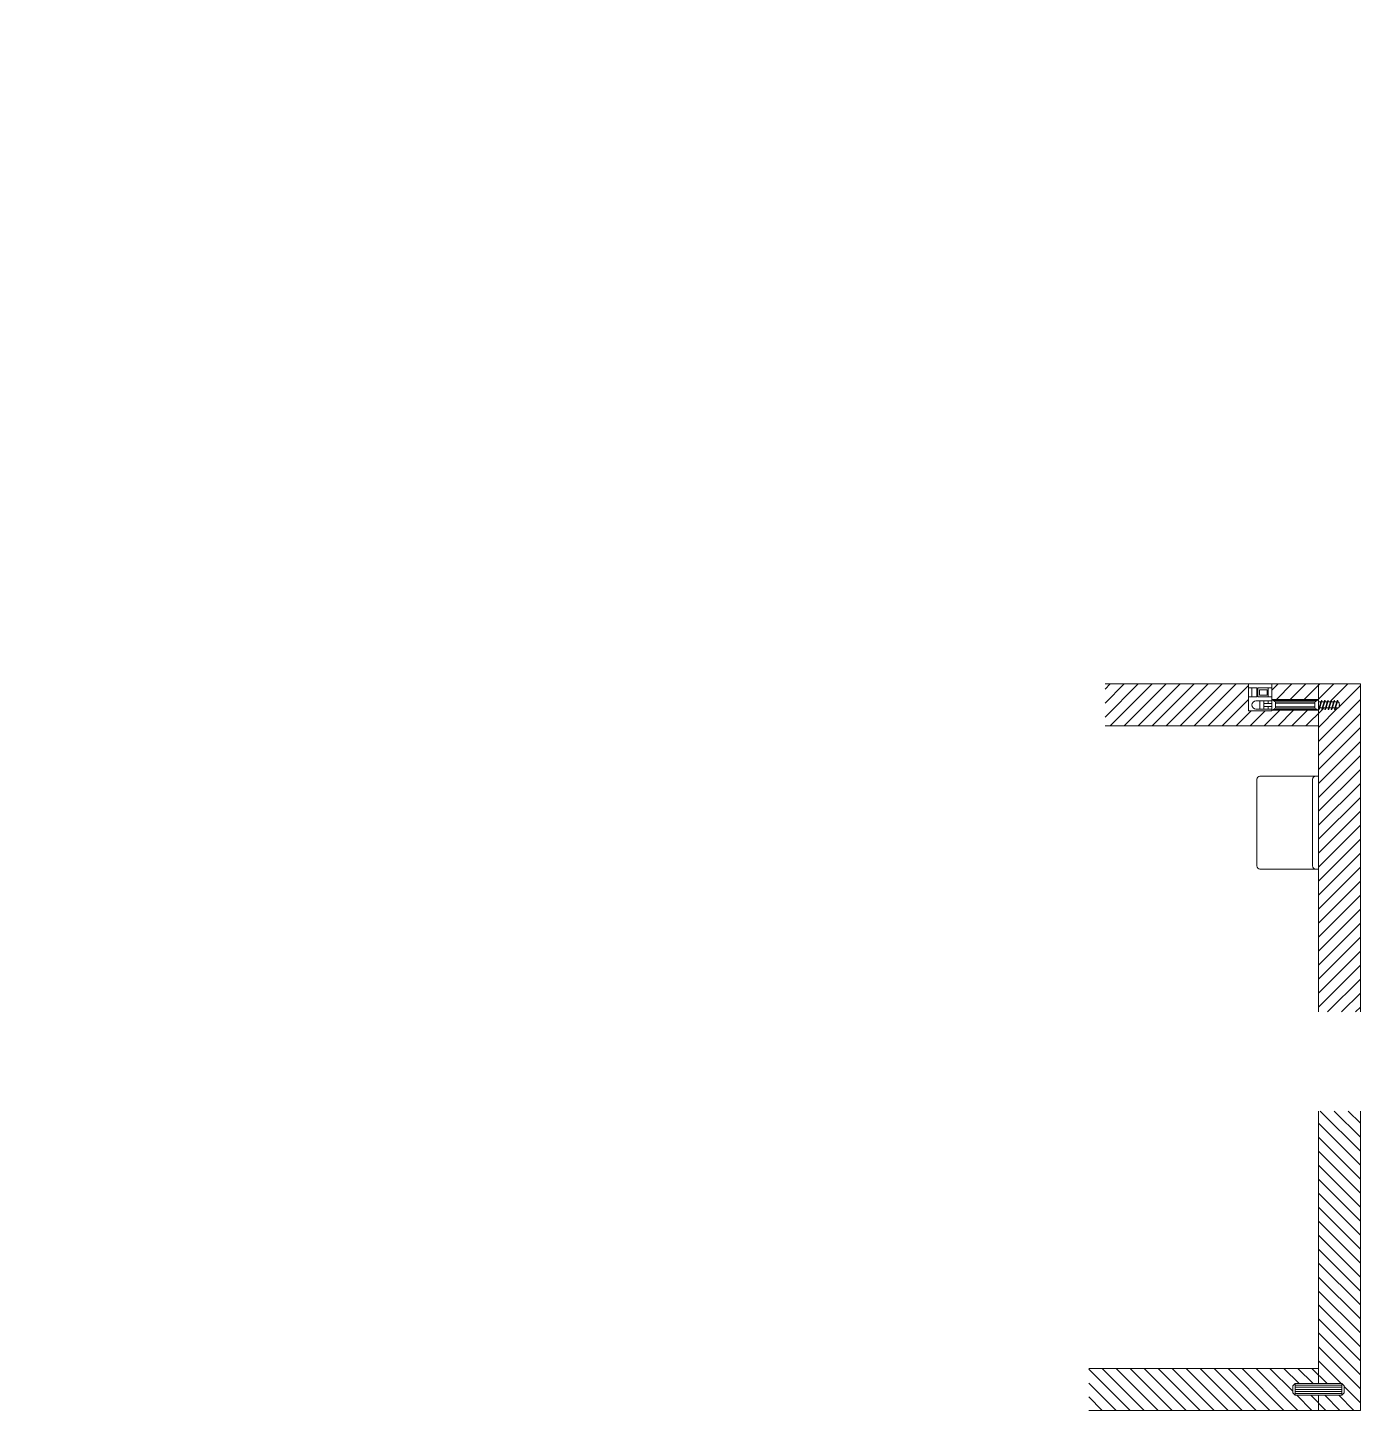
# Model space of a CAD drawing. Header units: centimetres. Extents: x -2268 to 3762, y -1681 to 1458.
# Drawn here: x 1119.2 to 1176.4, y -1370.4 to -1311 of the extents above; entities that cross this region are included whole.
import ezdxf

# ---------------------------------------------------------------- set-up
doc = ezdxf.new("R2010")
doc.units = ezdxf.units.CM
for name, color, linetype, lineweight in [('0_Num_Penna__5', 5, 'Continuous', 18), ('0_Num_Penna__6', 6, 'Continuous', 18), ('A-FURN_Num_Penna__252_Num_Penna__252_Num_Penna__3_Num_Penna__252_Num_Penna__252_Num_Penna__252_Num_Penna__252_Num_Penna__252_Num_Penna__252_Num_Penna__252_Num_Penna__252_Num_Penna__252_Num_Penna__252_Num_Penna__252_Num_Penna__5', 5, 'Continuous', 18), ('A-FURN_Num_Penna__252_Num_Penna__252_Num_Penna__3_Num_Penna__252_Num_Penna__252_Num_Penna__252_Num_Penna__252_Num_Penna__252_Num_Penna__252_Num_Penna__252_Num_Penna__252_Num_Penna__252_Num_Penna__252_Num_Penna__252_Num_Penna__6', 6, 'Continuous', 18), ('A-SECT-PATT_Num_Penna__6_Num_Penna__6_Num_Penna__6_Num_Penna__6_Num_Penna__6_Num_Penna__6_Num_Penna__6_Num_Penna__6_Num_Penna__6_Num_Penna__6_Num_Penna__6_Num_Penna__6_Num_Penna__6_Num_Penna__6', 6, 'Continuous', 18), ('INFO_Num_Penna__2_Num_Penna__2_Num_Penna__2_Num_Penna__2_Num_Penna__5', 5, 'Continuous', 18), ('PDF16_Geometry_Num_Penna__6_Num_Penna__6_Num_Penna__6_Num_Penna__6_Num_Penna__6_Num_Penna__6_Num_Penna__6_Num_Penna__6_Num_Penna__6_Num_Penna__6_Num_Penna__6_Num_Penna__6_Num_Penna__6_Num_Penna__6', 6, 'Continuous', 18), ('PDF2_Geometry_Num_Penna__7_Num_Penna__7_Num_Penna__7_Num_Penna__7_Num_Penna__7_Num_Penna__7_Num_Penna__7_Num_Penna__5', 5, 'Continuous', 18), ('PDF2_Geometry_Num_Penna__7_Num_Penna__7_Num_Penna__7_Num_Penna__7_Num_Penna__7_Num_Penna__7_Num_Penna__7_Num_Penna__6', 6, 'Continuous', 18), ('VITE_Num_Penna__5', 5, 'Continuous', 18), ('VITE_Num_Penna__6', 6, 'Continuous', 18)]:
    doc.layers.add(name, color=color, linetype=linetype, lineweight=lineweight)

msp = doc.modelspace()

# ---------------------------------------------------------------- hatches: boundary and pattern name
at = {"layer": '0_Num_Penna__5', "ltscale": 0.5}
h = msp.add_hatch(dxfattribs=at)
h.set_pattern_fill('JIS_WOOD', color=254, scale=0.6, angle=90)
h.set_pattern_definition([(135, (1694.7925, 209.7318), (-0.3, -0.3), [])])
h.paths.add_polyline_path([(1176.3598, -1357.5092), (1174.5598, -1357.5092), (1174.5598, -1369.2069), (1175.5598, -1369.2069), (1175.6598, -1369.3069), (1175.6598, -1369.6069), (1175.5598, -1369.7069), (1174.5598, -1369.7069), (1174.5598, -1370.3569), (1176.3598, -1370.3569)])
h.paths.add_polyline_path([(1164.7085, -1368.5569), (1164.7085, -1370.3569), (1174.5598, -1370.3569), (1174.5598, -1369.7069), (1173.5598, -1369.7069), (1173.4598, -1369.6069), (1173.4598, -1369.3069), (1173.5598, -1369.2069), (1174.5598, -1369.2069), (1174.5598, -1368.5569)])
h.paths.add_polyline_path([(1119.2598, -1311.1069), (1119.2598, -1311.0069), (1119.1598, -1311.0069)])
h.paths.add_polyline_path([(1173.4598, -1311.0069), (1173.4598, -1311.1069), (1173.5598, -1311.0069)])
h.paths.add_polyline_path([(1119.1598, -1311.5069), (1119.2598, -1311.5069), (1119.2598, -1311.4069)])
h.paths.add_polyline_path([(1173.4598, -1311.5069), (1173.5598, -1311.5069), (1173.4598, -1311.4069)])
h = msp.add_hatch(dxfattribs=at)
h.set_pattern_fill('JIS_WOOD', color=254, scale=0.6)
h.set_pattern_definition([(45, (0, 105.1951), (-0.3, 0.3), [])])
h.paths.add_polyline_path([(1171.5598, -1339.1791), (1165.4055, -1339.1791), (1165.4055, -1340.9791), (1174.5598, -1340.9791), (1174.5598, -1340.3077), (1172.5598, -1340.3077), (1172.5598, -1340.3364), (1171.5598, -1340.3364)])
h.paths.add_polyline_path([(1174.5598, -1339.1791), (1172.5598, -1339.1791), (1172.5598, -1339.8505), (1174.5598, -1339.8505)], flags=17)
h.paths.add_polyline_path([(1176.3598, -1339.1791), (1174.5598, -1339.1791), (1174.5598, -1339.8825), (1174.5598, -1339.9489), (1174.671, -1339.9489), (1174.6916, -1339.8825, -0.1988859), (1174.7138, -1339.901), (1174.699, -1339.9489), (1174.8063, -1339.9489), (1174.8269, -1339.8825, -0.1990067), (1174.8491, -1339.901), (1174.8343, -1339.9489), (1174.9416, -1339.9489), (1174.9621, -1339.8825, -0.1988875), (1174.9844, -1339.901), (1174.9696, -1339.9489), (1175.0769, -1339.9489), (1175.0974, -1339.8825, -0.1989434), (1175.1197, -1339.901), (1175.1049, -1339.9489), (1175.2122, -1339.9489), (1175.2327, -1339.8825, -0.1988859), (1175.255, -1339.901), (1175.2401, -1339.9489), (1175.3475, -1339.9489), (1175.368, -1339.8825, -0.1990067), (1175.3902, -1339.901), (1175.3754, -1339.9489), (1175.4143, -1339.9489, -0.1438316), (1175.446, -1339.9946, -0.162888), (1175.446, -1340.1636, -0.1163075), (1175.4222, -1340.2024, -0.2006468), (1175.4052, -1340.2096), (1175.2948, -1340.2096), (1175.2751, -1340.2732, -0.1987158), (1175.2462, -1340.2758), (1175.2668, -1340.2096), (1175.1595, -1340.2096), (1175.1398, -1340.2732, -0.1992809), (1175.1109, -1340.2758), (1175.1315, -1340.2096), (1175.0242, -1340.2096), (1175.0045, -1340.2732, -0.1983308), (1174.9757, -1340.2759), (1174.9962, -1340.2096), (1174.8889, -1340.2096), (1174.8692, -1340.2732, -0.1996276), (1174.8404, -1340.2758), (1174.8609, -1340.2096), (1174.7537, -1340.2096), (1174.734, -1340.2732, -0.1987158), (1174.7051, -1340.2758), (1174.7256, -1340.2096), (1174.6184, -1340.2096), (1174.5987, -1340.2732, -0.277192), (1174.5598, -1340.271), (1174.5598, -1340.3077), (1174.5598, -1353.2511), (1176.3598, -1353.2511)])

# ---------------------------------------------------------------- linework, layer by layer
at = {"layer": '0_Num_Penna__5', "color": 6, "ltscale": 0.5}
msp.add_line((1172.5598, -1340.3077), (1172.5598, -1340.3364), dxfattribs=at)
at = {"layer": '0_Num_Penna__6', "color": 6, "linetype": 'Continuous', "lineweight": 18}
for p, q in [((1171.5598, -1340.3364), (1171.5598, -1339.1791)), ((1172.5598, -1339.8505), (1172.5598, -1339.1791)), ((1174.5598, -1339.8505), (1172.5598, -1339.8505)), ((1172.5598, -1340.3364), (1171.5598, -1340.3364)), ((1173.5598, -1369.2069), (1173.4598, -1369.3069)), ((1173.4598, -1369.6069), (1173.4598, -1369.3069)), ((1173.5598, -1369.7069), (1173.4598, -1369.6069)), ((1175.5598, -1369.2069), (1175.6598, -1369.3069)), ((1175.5598, -1369.7069), (1175.6598, -1369.6069)), ((1175.6598, -1369.6069), (1175.6598, -1369.3069))]:
    msp.add_line(p, q, dxfattribs=at)
at = {"layer": 'A-FURN_Num_Penna__252_Num_Penna__252_Num_Penna__3_Num_Penna__252_Num_Penna__252_Num_Penna__252_Num_Penna__252_Num_Penna__252_Num_Penna__252_Num_Penna__252_Num_Penna__252_Num_Penna__252_Num_Penna__252_Num_Penna__252_Num_Penna__5', "color": 5, "linetype": 'Continuous', "lineweight": 18}
for p, q in [((1172.7167, -1339.9458), (1172.7167, -1340.2127)), ((1174.4029, -1339.9458), (1174.4029, -1340.2127)), ((1174.5903, -1340.2096), (1174.671, -1339.9489)), ((1174.699, -1339.9489), (1174.6184, -1340.2096)), ((1174.7256, -1340.2096), (1174.8063, -1339.9489)), ((1174.8343, -1339.9489), (1174.7537, -1340.2096)), ((1174.8609, -1340.2096), (1174.9416, -1339.9489)), ((1174.9696, -1339.9489), (1174.8889, -1340.2096)), ((1174.9962, -1340.2096), (1175.0769, -1339.9489)), ((1175.1049, -1339.9489), (1175.0242, -1340.2096)), ((1175.1315, -1340.2096), (1175.2122, -1339.9489)), ((1175.2401, -1339.9489), (1175.1595, -1340.2096)), ((1175.2668, -1340.2096), (1175.3475, -1339.9489)), ((1175.3754, -1339.9489), (1175.2948, -1340.2096))]:
    msp.add_line(p, q, dxfattribs=at)
at = {"layer": 'A-FURN_Num_Penna__252_Num_Penna__252_Num_Penna__3_Num_Penna__252_Num_Penna__252_Num_Penna__252_Num_Penna__252_Num_Penna__252_Num_Penna__252_Num_Penna__252_Num_Penna__252_Num_Penna__252_Num_Penna__252_Num_Penna__252_Num_Penna__6', "color": 6, "linetype": 'Continuous', "lineweight": 18}
for p, q in [((1174.671, -1339.9489), (1174.6916, -1339.8825)), ((1174.7138, -1339.901), (1174.699, -1339.9489)), ((1174.8063, -1339.9489), (1174.8269, -1339.8825)), ((1174.8491, -1339.901), (1174.8343, -1339.9489)), ((1174.9416, -1339.9489), (1174.9621, -1339.8825)), ((1174.9844, -1339.901), (1174.9696, -1339.9489)), ((1175.0769, -1339.9489), (1175.0974, -1339.8825)), ((1175.1197, -1339.901), (1175.1049, -1339.9489)), ((1175.2122, -1339.9489), (1175.2327, -1339.8825)), ((1175.255, -1339.901), (1175.2401, -1339.9489)), ((1175.3475, -1339.9489), (1175.368, -1339.8825)), ((1175.3902, -1339.901), (1175.3754, -1339.9489)), ((1174.5698, -1340.2759), (1174.5903, -1340.2096)), ((1174.6184, -1340.2096), (1174.5987, -1340.2732)), ((1174.7051, -1340.2758), (1174.7256, -1340.2096)), ((1174.7537, -1340.2096), (1174.734, -1340.2732)), ((1174.8404, -1340.2759), (1174.8609, -1340.2096)), ((1174.8889, -1340.2096), (1174.8692, -1340.2732)), ((1174.9757, -1340.2759), (1174.9962, -1340.2096)), ((1175.0242, -1340.2096), (1175.0045, -1340.2732)), ((1175.1109, -1340.2759), (1175.1315, -1340.2096)), ((1175.1595, -1340.2096), (1175.1398, -1340.2732)), ((1175.2462, -1340.2758), (1175.2668, -1340.2096)), ((1175.2948, -1340.2096), (1175.2751, -1340.2732))]:
    msp.add_line(p, q, dxfattribs=at)
at = {"layer": 'A-SECT-PATT_Num_Penna__6_Num_Penna__6_Num_Penna__6_Num_Penna__6_Num_Penna__6_Num_Penna__6_Num_Penna__6_Num_Penna__6_Num_Penna__6_Num_Penna__6_Num_Penna__6_Num_Penna__6_Num_Penna__6_Num_Penna__6', "color": 6, "linetype": 'Continuous', "lineweight": 18}
for p, q in [((1165.4055, -1339.1791), (1171.5598, -1339.1791)), ((1172.5598, -1339.1791), (1174.5598, -1339.1791)), ((1174.5598, -1339.1791), (1174.5598, -1339.8825)), ((1174.5598, -1339.1791), (1176.3598, -1339.1791)), ((1176.3598, -1339.1791), (1176.3598, -1353.2511)), ((1174.5598, -1340.2757), (1174.5598, -1353.2511)), ((1174.5598, -1357.5092), (1174.5598, -1369.2069)), ((1176.3598, -1357.5092), (1176.3598, -1370.3569)), ((1164.7085, -1368.5569), (1174.5598, -1368.5569)), ((1174.5598, -1369.7069), (1174.5598, -1370.3569)), ((1164.7085, -1370.3569), (1176.3598, -1370.3569))]:
    msp.add_line(p, q, dxfattribs=at)
at = {"layer": 'INFO_Num_Penna__2_Num_Penna__2_Num_Penna__2_Num_Penna__2_Num_Penna__5', "color": 5, "linetype": 'Continuous', "lineweight": 18}
for p, q in [((1171.9179, -1346.9885), (1171.9179, -1343.2691)), ((1174.293, -1343.1288), (1172.0475, -1343.1288)), ((1174.293, -1343.1288), (1174.5598, -1343.1288)), ((1174.3098, -1343.2691), (1174.3098, -1346.9885)), ((1174.293, -1347.1288), (1172.0475, -1347.1288)), ((1174.5598, -1347.1288), (1174.293, -1347.1288))]:
    msp.add_line(p, q, dxfattribs=at)
for centre, start, end in [((1172.0598, -1343.2702), 94.974101, 179.561687), ((1174.4517, -1343.2702), 94.974101, 179.561687), ((1172.0598, -1346.9874), 180.438313, 265.025899), ((1174.4517, -1346.9874), 180.438313, 265.025899)]:
    msp.add_arc(centre, 0.1419, start, end, dxfattribs=at)
at = {"layer": 'PDF16_Geometry_Num_Penna__6_Num_Penna__6_Num_Penna__6_Num_Penna__6_Num_Penna__6_Num_Penna__6_Num_Penna__6_Num_Penna__6_Num_Penna__6_Num_Penna__6_Num_Penna__6_Num_Penna__6_Num_Penna__6_Num_Penna__6', "color": 6, "linetype": 'Continuous', "lineweight": 18}
for p, q in [((1174.5598, -1339.8505), (1174.5598, -1339.8825)), ((1174.5598, -1339.8505), (1174.5598, -1339.9489)), ((1174.5598, -1340.2096), (1174.5598, -1340.3077)), ((1165.4055, -1340.9791), (1174.5598, -1340.9791))]:
    msp.add_line(p, q, dxfattribs=at)
at = {"layer": 'PDF2_Geometry_Num_Penna__7_Num_Penna__7_Num_Penna__7_Num_Penna__7_Num_Penna__7_Num_Penna__7_Num_Penna__7_Num_Penna__5', "color": 5, "linetype": 'Continuous', "lineweight": 18, "flags": 128}
for points in [[(1173.5598, -1369.2808), (1175.5598, -1369.2808)], [(1173.5598, -1369.3689), (1175.5598, -1369.3689)], [(1173.5598, -1369.4572), (1175.5598, -1369.4572)], [(1173.5598, -1369.5454), (1175.5598, -1369.5454)], [(1173.5598, -1369.6336), (1175.5598, -1369.6336)]]:
    msp.add_lwpolyline(points, dxfattribs=at)
at = {"layer": 'PDF2_Geometry_Num_Penna__7_Num_Penna__7_Num_Penna__7_Num_Penna__7_Num_Penna__7_Num_Penna__7_Num_Penna__7_Num_Penna__6', "color": 6, "linetype": 'Continuous', "lineweight": 18, "flags": 128}
for points in [[(1174.5598, -1339.9489), (1174.671, -1339.9489)], [(1174.699, -1339.9489), (1174.8063, -1339.9489)], [(1174.8343, -1339.9489), (1174.9416, -1339.9489)], [(1174.9696, -1339.9489), (1175.0769, -1339.9489)], [(1175.1049, -1339.9489), (1175.2122, -1339.9489)], [(1175.2401, -1339.9489), (1175.3475, -1339.9489)], [(1174.5903, -1340.2096), (1174.5598, -1340.2096)], [(1174.7256, -1340.2096), (1174.6184, -1340.2096)], [(1174.8609, -1340.2096), (1174.7537, -1340.2096)], [(1174.9962, -1340.2096), (1174.8889, -1340.2096)], [(1175.1315, -1340.2096), (1175.0242, -1340.2096)], [(1175.2668, -1340.2096), (1175.1595, -1340.2096)], [(1173.5598, -1369.2069), (1175.5598, -1369.2069)], [(1175.5598, -1369.7069), (1173.5598, -1369.7069)]]:
    msp.add_lwpolyline(points, dxfattribs=at)
for points in [[(1174.6916, -1339.8825, -0.1989404), (1174.7138, -1339.901)], [(1174.8269, -1339.8825, -0.1990067), (1174.8491, -1339.901)], [(1174.9621, -1339.8825, -0.1988984), (1174.9844, -1339.901)], [(1175.0974, -1339.8825, -0.1989543), (1175.1197, -1339.901)], [(1175.2327, -1339.8825, -0.1989404), (1175.255, -1339.901)], [(1175.3754, -1339.9489), (1175.4052, -1339.9489, -0.1995304), (1175.4221, -1339.9559, -0.1168771), (1175.446, -1339.9946, -0.162888), (1175.446, -1340.1636, -0.1168318), (1175.4221, -1340.2026, -0.198418), (1175.4052, -1340.2096), (1175.2948, -1340.2096)], [(1175.368, -1339.8825, -0.1990067), (1175.3902, -1339.901)], [(1174.5987, -1340.2732, -0.1992809), (1174.5698, -1340.2758)], [(1174.734, -1340.2732, -0.1987158), (1174.7051, -1340.2758)], [(1174.8692, -1340.2732, -0.1996277), (1174.8404, -1340.2758)], [(1175.0046, -1340.2732, -0.1985138), (1174.9757, -1340.2759)], [(1175.1398, -1340.2732, -0.1992809), (1175.1109, -1340.2758)], [(1175.2751, -1340.2732, -0.1987158), (1175.2462, -1340.2758)]]:
    msp.add_lwpolyline(points, format="xyb", dxfattribs=at)
at = {"layer": 'VITE_Num_Penna__5', "color": 5, "linetype": 'Continuous', "lineweight": 18}
for p, q in [((1172.5598, -1339.1791), (1171.5598, -1339.1791)), ((1171.9237, -1339.3491), (1171.5598, -1339.3491)), ((1171.7095, -1339.3491), (1171.7095, -1339.7283)), ((1171.9237, -1339.7283), (1171.9237, -1339.3491)), ((1171.9578, -1339.7283), (1171.9578, -1339.3491)), ((1172.5598, -1339.3491), (1171.9578, -1339.3491)), ((1172.0258, -1339.4248), (1172.0258, -1339.6527)), ((1172.3557, -1339.4248), (1172.0258, -1339.4248)), ((1172.3557, -1339.4248), (1172.3557, -1339.6527)), ((1172.4101, -1339.3491), (1172.4101, -1339.7283)), ((1171.9237, -1339.7283), (1171.5598, -1339.7283)), ((1172.5598, -1339.9011), (1171.8795, -1339.9011)), ((1172.5598, -1339.7283), (1171.9578, -1339.7283)), ((1172.3557, -1339.6527), (1172.0258, -1339.6527)), ((1172.0496, -1340.2582), (1172.0496, -1339.9011)), ((1172.0496, -1339.9011), (1172.2197, -1339.9011)), ((1172.2197, -1339.9011), (1172.2197, -1340.2582)), ((1172.2197, -1340.0116), (1172.5598, -1340.0116)), ((1172.4101, -1339.9011), (1172.4101, -1340.0116)), ((1172.5598, -1339.8505), (1172.5598, -1340.3077)), ((1172.7167, -1339.9458), (1172.5598, -1339.8505)), ((1172.6205, -1339.8874), (1174.5052, -1339.8837)), ((1172.7167, -1339.9458), (1174.4029, -1339.9458)), ((1174.4029, -1340.0029), (1172.7167, -1340.0029)), ((1174.4029, -1339.9458), (1174.5598, -1339.8505)), ((1174.5598, -1339.9489), (1174.5598, -1340.2096)), ((1172.5598, -1340.2582), (1171.8795, -1340.2582)), ((1172.0496, -1340.2582), (1172.2197, -1340.2582)), ((1172.2197, -1340.1477), (1172.5598, -1340.1477)), ((1172.4101, -1340.1477), (1172.4101, -1340.2582)), ((1172.7167, -1340.2127), (1172.5598, -1340.3077)), ((1174.4949, -1340.2684), (1172.6234, -1340.2692)), ((1172.7156, -1340.2134), (1174.4029, -1340.2126)), ((1172.7167, -1340.1553), (1174.4052, -1340.1553)), ((1174.4029, -1340.2127), (1174.5598, -1340.3077))]:
    msp.add_line(p, q, dxfattribs=at)
at = {"layer": 'VITE_Num_Penna__5', "color": 5, "linetype": 'Continuous', "lineweight": 18, "flags": 128}
for points in [[(1173.5598, -1369.2069), (1173.5598, -1369.7069)], [(1175.5598, -1369.2069), (1175.5598, -1369.7069)]]:
    msp.add_lwpolyline(points, dxfattribs=at)
at = {"layer": 'VITE_Num_Penna__5', "color": 5, "linetype": 'Continuous', "lineweight": 18}
msp.add_arc((1171.8795, -1340.0796), 0.1786, 90, 270, dxfattribs=at)
at = {"layer": 'VITE_Num_Penna__6', "color": 6, "linetype": 'Continuous', "lineweight": 18}
msp.add_line((1172.5598, -1340.3077), (1174.5598, -1340.3077), dxfattribs=at)

doc.saveas('drawing.dxf')
